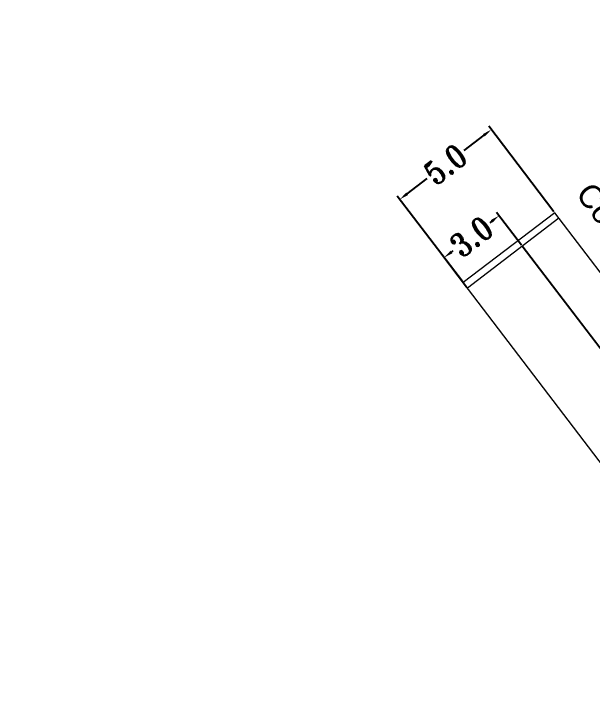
# Model space of a CAD drawing. Header units: metres. Extents: x 1384 to 1901, y 1501 to 2216.
# Drawn here: x 1424.08 to 1449.24, y 2077.97 to 2107.25 of the extents above; entities that cross this region are included whole.
import ezdxf

# ---------------------------------------------------------------- set-up
doc = ezdxf.new("R2010")
doc.units = ezdxf.units.M
doc.header["$LTSCALE"] = 0.05
doc.header["$PDMODE"] = 3
doc.linetypes.add('CONTINUA', pattern=[0])
for name, color, linetype, lineweight in [('Cotas Fachada', 250, 'CONTINUA', 15), ('Cotas Nave 2', 250, 'CONTINUA', 15), ('Falso Techo', 6, 'CONTINUA', 15), ('Linea de Corte', 250, 'CONTINUA', 15), ('Paredes Cortes', 5, 'CONTINUA', 15), ('Tejado', 4, 'CONTINUA', 15)]:
    doc.layers.add(name, color=color, linetype=linetype, lineweight=lineweight)
doc.styles.add('ROMANT', font='ROMANT', dxfattribs={"width": 0.85})
doc.styles.get("Standard").update_dxf_attribs({"font": 'arial.ttf'})
doc.dimstyles.new('1-50-GENERAL', dxfattribs={"dimtxt": 0.38, "dimasz": 0.4, "dimexe": 0.18, "dimexo": 0.06, "dimgap": 0.09, "dimtad": 0, "dimdec": 1, "dimzin": 0, "dimdsep": 46, "dimtxsty": 'ROMANT', "dimcen": 0.09, "dimadec": 0, "dimazin": 0, "dimtfac": 1, "dimtdec": 1, "dimtix": 1, "dimtofl": 0, "dimtmove": 0, "dimatfit": 3, "dimfxl": 0, "dimtolj": 1, "dimtzin": 0, "dimarcsym": 0})

# ---------------------------------------------------------------- blocks, each defined once
blk = doc.blocks.new('*D280')
at = {"layer": 'Cotas Nave 2', "color": 0, "lineweight": -2, "transparency": 16777216}
for p, q in [((1451.649, 2127.615), (1442.965, 2121.091)), ((1443.349, 2120.879), (1455.82, 2104.277)), ((1470.004, 2085.396), (1457.533, 2101.998)), ((1478.785, 2091.492), (1470.101, 2084.968))]:
    blk.add_line(p, q, dxfattribs=at)
at = {"layer": 'Cotas Nave 2', "color": 0, "transparency": 16777216}
for points in [[(1443.402, 2120.919), (1443.296, 2120.839), (1443.109, 2121.199)], [(1470.058, 2085.436), (1469.951, 2085.356), (1470.245, 2085.076)]]:
    blk.add_solid(points, dxfattribs=at)
at = {"layer": 'Defpoints', "color": 0, "transparency": 16777216}
for p in [(1451.697, 2127.651), (1478.833, 2091.528), (1470.245, 2085.076)]:
    blk.add_point(p, dxfattribs=at)
at = {"layer": 'Cotas Nave 2', "color": 0, "transparency": 16777216, "insert": (1456.677, 2103.138), "char_height": 1, "attachment_point": 5, "rotation": 306.9145, "style": 'ROMANT'}
blk.add_mtext('\\A1;45.2', dxfattribs=at)
blk = doc.blocks.new('*D281')
at = {"layer": 'Cotas Nave 2', "color": 0, "lineweight": -2, "transparency": 16777216}
for p, q in [((1429.005, 2146.212), (1424.085, 2142.515)), ((1424.469, 2142.304), (1445.493, 2114.317)), ((1468.224, 2084.058), (1447.181, 2112.069)), ((1473.241, 2087.327), (1468.32, 2083.63))]:
    blk.add_line(p, q, dxfattribs=at)
at = {"layer": 'Cotas Nave 2', "color": 0, "transparency": 16777216}
for points in [[(1424.522, 2142.344), (1424.415, 2142.264), (1424.228, 2142.624)], [(1468.277, 2084.098), (1468.17, 2084.018), (1468.464, 2083.738)]]:
    blk.add_solid(points, dxfattribs=at)
at = {"layer": 'Defpoints', "color": 0, "transparency": 16777216}
for p in [(1429.053, 2146.248), (1473.289, 2087.363), (1468.464, 2083.738)]:
    blk.add_point(p, dxfattribs=at)
at = {"layer": 'Cotas Nave 2', "color": 0, "transparency": 16777216, "insert": (1446.337, 2113.193), "char_height": 1, "attachment_point": 5, "rotation": 306.9145, "style": 'ROMANT'}
blk.add_mtext('\\A1;73.6', dxfattribs=at)
blk = doc.blocks.new('*D324')
at = {"layer": 'Cotas Fachada', "color": 0, "lineweight": -2, "transparency": 16777216}
for p, q in [((1446.153, 2097.184), (1445.069, 2098.605)), ((1444.86, 2098.22), (1444.781, 2098.159)), ((1443.111, 2096.886), (1443.19, 2096.946)), ((1443.768, 2095.364), (1442.684, 2096.786))]:
    blk.add_line(p, q, dxfattribs=at)
at = {"layer": 'Cotas Fachada', "color": 0, "transparency": 16777216}
for points in [[(1444.82, 2098.273), (1444.901, 2098.167), (1445.178, 2098.462)], [(1443.07, 2096.939), (1443.151, 2096.833), (1442.793, 2096.643)]]:
    blk.add_solid(points, dxfattribs=at)
at = {"layer": 'Defpoints', "color": 0, "transparency": 16777216}
for p in [(1446.19, 2097.136), (1442.793, 2096.643), (1443.804, 2095.317)]:
    blk.add_point(p, dxfattribs=at)
at = {"layer": 'Cotas Fachada', "color": 0, "transparency": 16777216, "insert": (1443.985, 2097.553), "char_height": 1, "attachment_point": 5, "rotation": 37.3275, "style": 'ROMANT'}
blk.add_mtext('\\A1;3.0', dxfattribs=at)
blk = doc.blocks.new('*D325')
at = {"layer": 'Cotas Fachada', "color": 0, "lineweight": -2, "transparency": 16777216}
for p, q in [((1447.562, 2098.635), (1444.733, 2102.344)), ((1444.524, 2101.958), (1443.65, 2101.292)), ((1441.185, 2099.412), (1442.059, 2100.078)), ((1443.586, 2095.603), (1440.757, 2099.312))]:
    blk.add_line(p, q, dxfattribs=at)
at = {"layer": 'Cotas Fachada', "color": 0, "transparency": 16777216}
for points in [[(1444.484, 2102.011), (1444.565, 2101.905), (1444.842, 2102.201)], [(1441.144, 2099.465), (1441.225, 2099.359), (1440.866, 2099.169)]]:
    blk.add_solid(points, dxfattribs=at)
at = {"layer": 'Defpoints', "color": 0, "transparency": 16777216}
for p in [(1440.866, 2099.169), (1447.598, 2098.587), (1443.622, 2095.555)]:
    blk.add_point(p, dxfattribs=at)
at = {"layer": 'Cotas Fachada', "color": 0, "transparency": 16777216, "insert": (1442.854, 2100.685), "char_height": 1, "attachment_point": 5, "rotation": 37.3275, "style": 'ROMANT'}
blk.add_mtext('\\A1;5.0', dxfattribs=at)

msp = doc.modelspace()

# ---------------------------------------------------------------- linework, layer by layer
at = {"layer": 'Falso Techo'}
for p, q in [((1451.811, 2089.765), (1446.19, 2097.136)), ((1451.827, 2089.777), (1446.205, 2097.148))]:
    msp.add_line(p, q, dxfattribs=at)
at = {"layer": 'Paredes Cortes'}
for p, q in [((1447.598, 2098.587), (1443.622, 2095.555)), ((1447.78, 2098.349), (1443.804, 2095.317)), ((1457.031, 2077.972), (1443.622, 2095.555))]:
    msp.add_line(p, q, dxfattribs=at)
at = {"layer": 'Tejado'}
msp.add_line((1461.007, 2081.003), (1447.598, 2098.587), dxfattribs=at)

# ---------------------------------------------------------------- texts
at = {"layer": 'Linea de Corte', "insert": (1449.269, 2100.012), "char_height": 1, "attachment_point": 1, "rotation": 307.3275}
msp.add_mtext_dynamic_manual_height_columns('Corte A-A', width=7.36015, gutter_width=0.0125, heights=[0], dxfattribs=at)

# ---------------------------------------------------------------- dimensions: what is measured, and where the dimension line sits
at = {"layer": 'Cotas Fachada'}
for base, p1, p2, picture, middle in [((1440.866, 2099.169), (1447.598, 2098.587), (1443.622, 2095.555), '*D325', (1442.854, 2100.685)), ((1442.793, 2096.643), (1446.19, 2097.136), (1443.804, 2095.317), '*D324', (1443.985, 2097.553))]:
    dim = msp.add_linear_dim(base=base, p1=p1, p2=p2, angle=37.3275, dimstyle='1-50-GENERAL', override={"dimtxt": 1}, dxfattribs=at)
    dim.commit()
    dim.dimension.update_dxf_attribs({"geometry": picture, "text_midpoint": middle})
at = {"layer": 'Cotas Nave 2'}
dim = msp.add_linear_dim(base=(1468.464, 2083.738), p1=(1429.053, 2146.248), p2=(1473.289, 2087.363), angle=306.9145, dimstyle='1-50-GENERAL', override={"dimtxt": 1}, dxfattribs=at)
dim.commit()
dim.dimension.update_dxf_attribs({"geometry": '*D281', "text_midpoint": (1446.337, 2113.193), "dimtype": 161})
dim = msp.add_aligned_dim(p1=(1451.697, 2127.651), p2=(1478.833, 2091.528), distance=-10.742, dimstyle='1-50-GENERAL', override={"dimtxt": 1}, dxfattribs=at)
dim.commit()
dim.dimension.update_dxf_attribs({"geometry": '*D280', "text_midpoint": (1456.677, 2103.138)})

doc.saveas('drawing.dxf')
